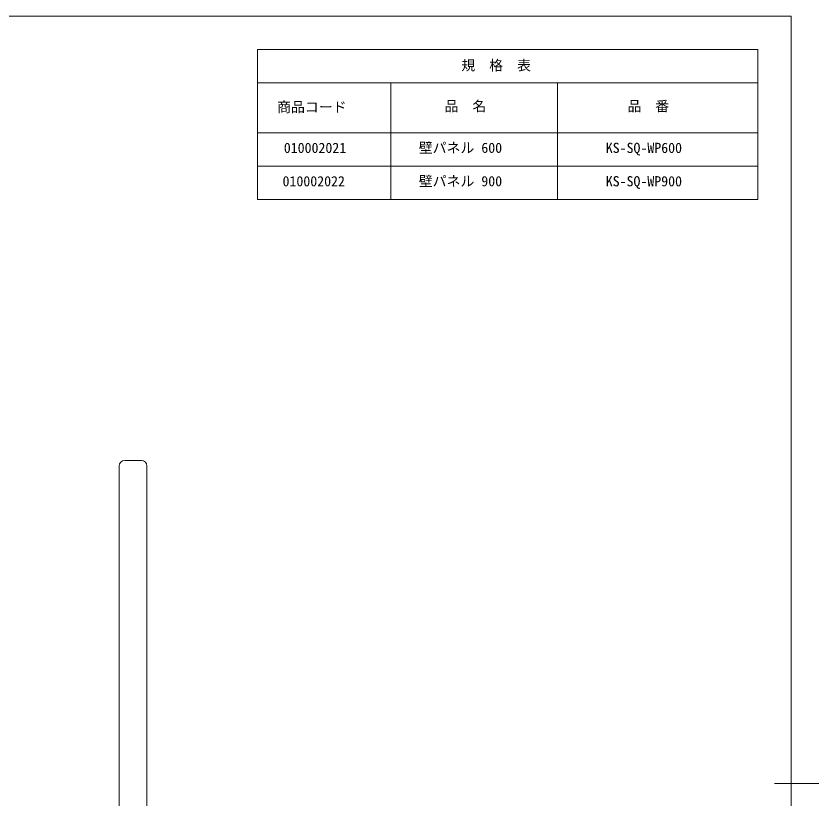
# Model space of a CAD drawing. Units: millimetres, scale not verified. Extents: x -203 to 203, y -143 to 143.
# Drawn here: x 58.6 to 203, y -2.8 to 138 of the extents above; entities that cross this region are included whole.
import ezdxf
from ezdxf.enums import TextEntityAlignment as Align

# ---------------------------------------------------------------- set-up
doc = ezdxf.new("R2010")
doc.units = ezdxf.units.MM
doc.header["$LTSCALE"] = 0.5
for name, color, linetype, lineweight in [('0-3_DIMENSION_LINES$03_LINES', 7, 'Continuous', 18), ('0-4_図面_FORMAT$03_TEXT', 7, 'Continuous', 18), ('0-6_図面_FORMAT$01_WAKU$OUT_LINE', 6, 'Continuous', 18), ('0-8_図面_FORMAT$01_WAKU$SUB_LINE', 7, 'Continuous', 18)]:
    doc.layers.add(name, color=color, linetype=linetype, lineweight=lineweight)
doc.styles.add('ＭＳ ゴシック', font='')
doc.styles.get('ＭＳ ゴシック').set_extended_font_data('MS Gothic')

msp = doc.modelspace()

# ---------------------------------------------------------------- linework, layer by layer
at = {"layer": '0-3_DIMENSION_LINES$03_LINES'}
for p, q in [((78.1424, 58.1018), (81.1424, 58.1018)), ((77.1424, -90.8982), (77.1424, 57.1018)), ((82.1424, 57.1018), (82.1424, -90.8982))]:
    msp.add_line(p, q, dxfattribs=at)
for centre, start, end in [((78.1424, 57.1018), 90, 180), ((81.1424, 57.1018), 0, 90)]:
    msp.add_arc(centre, 1, start, end, dxfattribs=at)
at = {"layer": '0-6_図面_FORMAT$01_WAKU$OUT_LINE'}
for p, q in [((198, 138), (-198, 138)), ((198, -138), (198, 138)), ((102, 132), (192, 132)), ((102, 132), (102, 105)), ((192, 132), (192, 105)), ((102, 126), (192, 126)), ((102, 117), (192, 117)), ((102, 105), (192, 105)), ((195, 0), (203, 0))]:
    msp.add_line(p, q, dxfattribs=at)
at = {"layer": '0-8_図面_FORMAT$01_WAKU$SUB_LINE'}
for p, q in [((126, 126), (126, 105)), ((156, 126), (156, 105)), ((102, 111), (192, 111))]:
    msp.add_line(p, q, dxfattribs=at)

# ---------------------------------------------------------------- texts
at = {"layer": '0-4_図面_FORMAT$03_TEXT', "style": 'ＭＳ ゴシック'}
for s, p in [('規\u3000格\u3000表', (138.6903, 127.6788)), ('商品コード', (105.5465, 120.1788)), ('品\u3000名', (135.6764, 120.3401)), ('品\u3000番', (168.5512, 120.3401)), ('010002021', (106.7536, 112.8387)), ('壁パネル 600', (131.0288, 112.8517)), ('KS-SQ-WP600', (164.6555, 112.8343)), ('010002022', (106.5261, 106.8387)), ('壁パネル 900', (131.0288, 106.8517)), ('KS-SQ-WP900', (164.6555, 106.8343))]:
    msp.add_text(s, height=1.833, dxfattribs=at).set_placement(p, align=Align.BOTTOM_LEFT)

doc.saveas('drawing.dxf')
